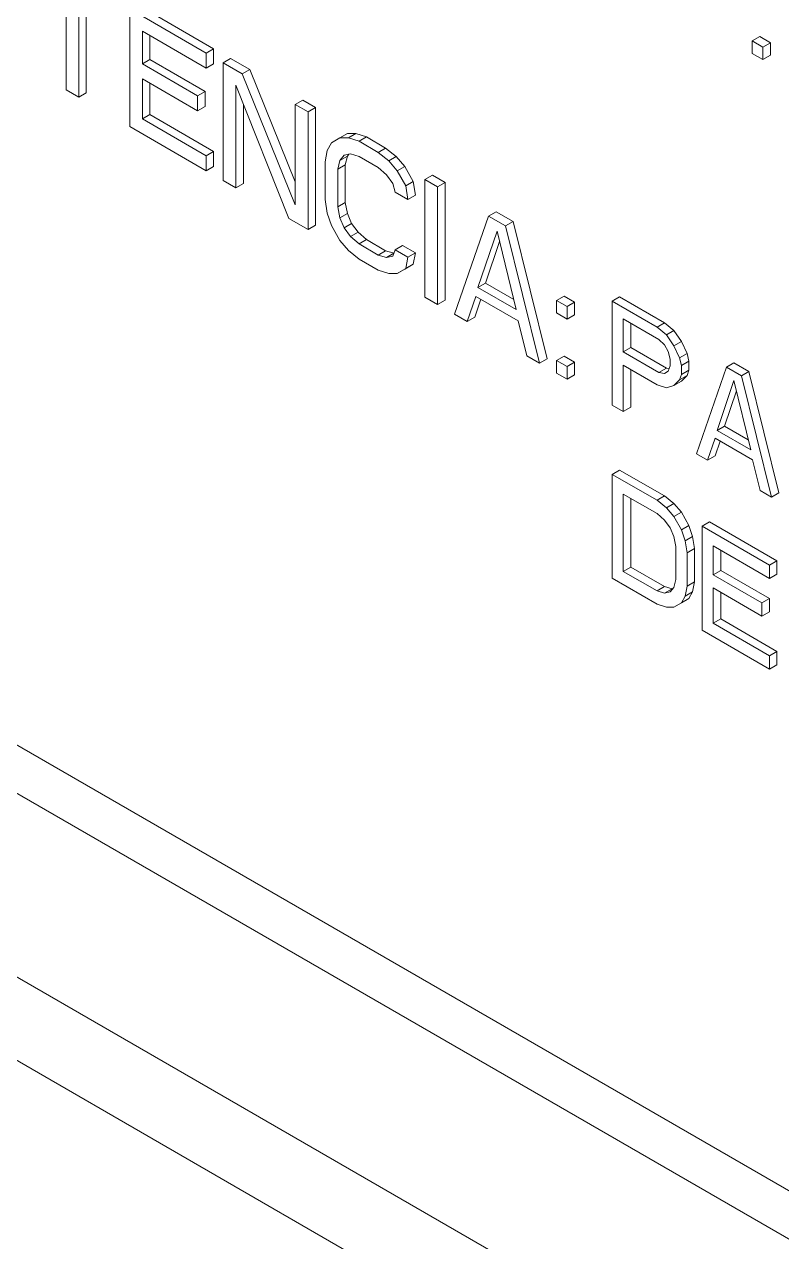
# Model space of a CAD drawing. Header units: millimetres. Extents: x 1920 to 4820, y 310 to 2320.
# Drawn here: x 4550.37 to 4568.23, y 1501.13 to 1529.84 of the extents above; entities that cross this region are included whole.
import ezdxf

# ---------------------------------------------------------------- set-up
doc = ezdxf.new("R2010")
doc.units = ezdxf.units.MM
doc.layers.add('core', color=7, linetype='Continuous', lineweight=20)

msp = doc.modelspace()

# ---------------------------------------------------------------- linework, layer by layer
at = {"layer": 'core'}
for p, q in [((4551.353, 1528.298), (4551.353, 1530.779)), ((4551.653, 1530.605), (4551.653, 1528.125)), ((4551.83, 1530.503), (4551.83, 1528.227)), ((4553.032, 1530.309), (4554.835, 1529.268)), ((4552.856, 1530.207), (4554.659, 1529.166)), ((4552.856, 1527.431), (4552.856, 1530.207)), ((4553.156, 1529.679), (4553.156, 1528.911)), ((4554.659, 1528.811), (4553.156, 1529.679)), ((4553.333, 1529.577), (4553.333, 1529.013)), ((4567.542, 1529.453), (4567.719, 1529.555)), ((4567.542, 1529.157), (4567.542, 1529.453)), ((4567.542, 1529.453), (4567.793, 1529.308)), ((4567.719, 1529.555), (4567.97, 1529.41)), ((4567.793, 1529.308), (4567.97, 1529.41)), ((4567.97, 1529.41), (4567.97, 1529.115)), ((4554.659, 1529.166), (4554.835, 1529.268)), ((4554.659, 1529.166), (4554.659, 1528.811)), ((4554.835, 1529.268), (4554.835, 1528.913)), ((4567.793, 1529.013), (4567.542, 1529.157)), ((4567.793, 1529.308), (4567.793, 1529.013)), ((4567.793, 1529.013), (4567.97, 1529.115)), ((4553.156, 1528.911), (4553.333, 1529.013)), ((4553.156, 1528.911), (4554.458, 1528.159)), ((4553.333, 1529.013), (4554.635, 1528.261)), ((4554.659, 1528.811), (4554.835, 1528.913)), ((4555.059, 1528.934), (4555.236, 1529.036)), ((4555.059, 1528.934), (4555.51, 1528.674)), ((4555.059, 1526.158), (4555.059, 1528.934)), ((4555.236, 1529.036), (4555.687, 1528.776)), ((4553.156, 1528.557), (4553.156, 1527.611)), ((4554.458, 1527.805), (4553.156, 1528.557)), ((4555.51, 1528.674), (4555.687, 1528.776)), ((4555.51, 1528.674), (4556.762, 1525.588)), ((4556.762, 1526.126), (4555.687, 1528.776)), ((4551.653, 1528.125), (4551.353, 1528.298)), ((4553.333, 1528.454), (4553.333, 1527.714)), ((4554.458, 1528.159), (4554.635, 1528.261)), ((4554.635, 1528.261), (4554.635, 1527.907)), ((4555.36, 1528.406), (4555.36, 1525.985)), ((4556.612, 1525.262), (4555.36, 1528.406)), ((4551.653, 1528.125), (4551.83, 1528.227)), ((4554.458, 1528.159), (4554.458, 1527.805)), ((4555.537, 1527.962), (4555.537, 1526.087)), ((4556.762, 1527.951), (4556.939, 1528.053)), ((4556.939, 1528.053), (4557.24, 1527.88)), ((4553.156, 1527.611), (4553.333, 1527.714)), ((4553.333, 1527.714), (4554.835, 1526.846)), ((4554.458, 1527.805), (4554.635, 1527.907)), ((4556.762, 1527.951), (4557.063, 1527.778)), ((4556.762, 1525.588), (4556.762, 1527.951)), ((4557.063, 1527.778), (4557.24, 1527.88)), ((4557.063, 1527.778), (4557.063, 1525.001)), ((4557.24, 1527.88), (4557.24, 1525.104)), ((4554.659, 1526.39), (4552.856, 1527.431)), ((4553.156, 1527.611), (4554.659, 1526.744)), ((4557.614, 1527.046), (4557.814, 1527.167)), ((4557.814, 1527.167), (4557.991, 1527.269)), ((4557.814, 1527.167), (4558.014, 1527.169)), ((4558.191, 1527.271), (4557.991, 1527.269)), ((4558.014, 1527.169), (4558.191, 1527.271)), ((4558.014, 1527.169), (4558.265, 1527.084)), ((4558.442, 1527.186), (4558.191, 1527.271)), ((4558.265, 1527.084), (4558.442, 1527.186)), ((4558.442, 1527.186), (4558.892, 1526.925)), ((4554.659, 1526.744), (4554.835, 1526.846)), ((4554.835, 1526.846), (4554.835, 1526.492)), ((4557.463, 1526.601), (4557.514, 1526.868)), ((4557.514, 1526.868), (4557.614, 1527.046)), ((4558.265, 1527.084), (4558.716, 1526.823)), ((4558.716, 1526.823), (4558.892, 1526.925)), ((4558.716, 1526.823), (4558.966, 1526.62)), ((4559.143, 1526.722), (4558.892, 1526.925)), ((4554.659, 1526.744), (4554.659, 1526.39)), ((4557.463, 1525.715), (4557.463, 1526.601)), ((4557.814, 1526.635), (4557.764, 1526.428)), ((4557.764, 1526.428), (4557.941, 1526.53)), ((4557.914, 1526.754), (4557.814, 1526.635)), ((4557.814, 1526.635), (4557.991, 1526.737)), ((4558.065, 1526.786), (4557.914, 1526.754)), ((4557.941, 1526.53), (4557.991, 1526.737)), ((4557.941, 1526.53), (4557.941, 1525.644)), ((4557.991, 1526.737), (4558.025, 1526.777)), ((4558.265, 1526.729), (4558.065, 1526.786)), ((4558.716, 1526.469), (4558.265, 1526.729)), ((4558.966, 1526.62), (4559.143, 1526.722)), ((4558.966, 1526.62), (4559.166, 1526.386)), ((4559.343, 1526.488), (4559.143, 1526.722)), ((4554.659, 1526.39), (4554.835, 1526.492)), ((4557.764, 1526.428), (4557.764, 1525.542)), ((4558.916, 1526.294), (4558.716, 1526.469)), ((4559.066, 1526.089), (4558.916, 1526.294)), ((4559.166, 1526.386), (4559.343, 1526.488)), ((4559.166, 1526.386), (4559.367, 1526.034)), ((4559.544, 1526.136), (4559.343, 1526.488)), ((4559.818, 1526.187), (4559.994, 1526.289)), ((4559.994, 1526.289), (4560.295, 1526.116)), ((4555.36, 1525.985), (4555.059, 1526.158)), ((4555.36, 1525.985), (4555.537, 1526.087)), ((4559.116, 1525.883), (4559.066, 1526.089)), ((4559.367, 1526.034), (4559.544, 1526.136)), ((4559.367, 1526.034), (4559.417, 1525.71)), ((4559.594, 1525.812), (4559.544, 1526.136)), ((4559.818, 1526.187), (4560.118, 1526.014)), ((4559.818, 1523.411), (4559.818, 1526.187)), ((4560.118, 1526.014), (4560.295, 1526.116)), ((4560.118, 1526.014), (4560.118, 1523.238)), ((4560.295, 1526.116), (4560.295, 1523.34)), ((4557.514, 1525.391), (4557.463, 1525.715)), ((4559.417, 1525.71), (4559.116, 1525.883)), ((4559.417, 1525.71), (4559.594, 1525.812)), ((4557.614, 1525.097), (4557.514, 1525.391)), ((4557.764, 1525.542), (4557.941, 1525.644)), ((4557.764, 1525.542), (4557.814, 1525.277)), ((4557.814, 1525.277), (4557.991, 1525.379)), ((4557.991, 1525.379), (4557.941, 1525.644)), ((4558.091, 1525.144), (4557.991, 1525.379)), ((4561.32, 1525.32), (4561.497, 1525.422)), ((4561.497, 1525.422), (4561.898, 1525.19)), ((4557.063, 1525.001), (4556.612, 1525.262)), ((4557.063, 1525.001), (4557.24, 1525.104)), ((4557.814, 1524.745), (4557.614, 1525.097)), ((4557.814, 1525.277), (4557.914, 1525.041)), ((4557.914, 1525.041), (4558.091, 1525.144)), ((4558.241, 1524.939), (4558.091, 1525.144)), ((4560.519, 1523.006), (4561.32, 1525.32)), ((4561.32, 1525.32), (4561.721, 1525.088)), ((4561.721, 1525.088), (4561.898, 1525.19)), ((4561.721, 1525.088), (4562.522, 1521.849)), ((4562.699, 1521.952), (4561.898, 1525.19)), ((4557.914, 1525.041), (4558.065, 1524.837)), ((4558.065, 1524.837), (4558.241, 1524.939)), ((4558.065, 1524.837), (4558.265, 1524.662)), ((4558.442, 1524.764), (4558.241, 1524.939)), ((4561.521, 1524.968), (4561.07, 1523.633)), ((4561.971, 1523.113), (4561.521, 1524.968)), ((4558.014, 1524.511), (4557.814, 1524.745)), ((4558.265, 1524.307), (4558.014, 1524.511)), ((4558.265, 1524.662), (4558.442, 1524.764)), ((4558.265, 1524.662), (4558.716, 1524.402)), ((4558.442, 1524.764), (4558.892, 1524.504)), ((4559.066, 1524.376), (4559.116, 1524.525)), ((4559.116, 1524.525), (4559.293, 1524.627)), ((4559.116, 1524.525), (4559.417, 1524.351)), ((4559.293, 1524.627), (4559.594, 1524.453)), ((4561.247, 1523.735), (4561.58, 1524.723)), ((4558.716, 1524.047), (4558.265, 1524.307)), ((4558.716, 1524.402), (4558.892, 1524.504)), ((4558.716, 1524.402), (4558.916, 1524.345)), ((4559.09, 1524.448), (4558.892, 1524.504)), ((4558.916, 1524.345), (4559.089, 1524.445)), ((4558.916, 1524.345), (4559.066, 1524.376)), ((4559.417, 1524.351), (4559.367, 1524.085)), ((4559.417, 1524.351), (4559.594, 1524.453)), ((4559.544, 1524.187), (4559.594, 1524.453)), ((4558.966, 1523.962), (4558.716, 1524.047)), ((4559.166, 1523.964), (4558.966, 1523.962)), ((4559.367, 1524.085), (4559.166, 1523.964)), ((4559.166, 1523.964), (4559.343, 1524.066)), ((4559.343, 1524.066), (4559.544, 1524.187)), ((4559.367, 1524.085), (4559.544, 1524.187)), ((4561.07, 1523.633), (4561.247, 1523.735)), ((4561.247, 1523.735), (4561.914, 1523.35)), ((4560.118, 1523.238), (4559.818, 1523.411)), ((4561.02, 1523.426), (4560.819, 1522.833)), ((4562.021, 1522.847), (4561.02, 1523.426)), ((4561.07, 1523.633), (4561.971, 1523.113)), ((4562.923, 1523.331), (4563.1, 1523.433)), ((4563.1, 1523.433), (4563.35, 1523.289)), ((4564.234, 1523.311), (4564.411, 1523.413)), ((4564.411, 1523.413), (4565.471, 1522.8)), ((4560.118, 1523.238), (4560.295, 1523.34)), ((4560.996, 1522.935), (4561.139, 1523.357)), ((4562.923, 1523.331), (4563.173, 1523.186)), ((4562.923, 1523.036), (4562.923, 1523.331)), ((4563.173, 1523.186), (4563.35, 1523.289)), ((4563.173, 1523.186), (4563.173, 1522.891)), ((4563.35, 1523.289), (4563.35, 1522.993)), ((4564.234, 1523.311), (4565.295, 1522.698)), ((4564.234, 1520.861), (4564.234, 1523.311)), ((4560.819, 1522.833), (4560.519, 1523.006)), ((4560.819, 1522.833), (4560.996, 1522.935)), ((4562.222, 1522.023), (4562.021, 1522.847)), ((4563.173, 1522.891), (4562.923, 1523.036)), ((4563.173, 1522.891), (4563.35, 1522.993)), ((4565.339, 1522.412), (4564.499, 1522.897)), ((4564.499, 1522.897), (4564.499, 1522.115)), ((4564.676, 1522.795), (4564.676, 1522.217)), ((4565.295, 1522.698), (4565.471, 1522.8)), ((4565.692, 1522.621), (4565.471, 1522.8)), ((4565.295, 1522.698), (4565.516, 1522.519)), ((4565.516, 1522.519), (4565.692, 1522.621)), ((4565.516, 1522.519), (4565.692, 1522.26)), ((4565.869, 1522.362), (4565.692, 1522.621)), ((4564.499, 1522.115), (4564.676, 1522.217)), ((4564.676, 1522.217), (4565.516, 1521.733)), ((4565.471, 1522.284), (4565.339, 1522.412)), ((4565.56, 1522.128), (4565.471, 1522.284)), ((4565.692, 1522.26), (4565.869, 1522.362)), ((4565.692, 1522.26), (4565.825, 1521.975)), ((4566.002, 1522.077), (4565.869, 1522.362)), ((4562.522, 1521.849), (4562.222, 1522.023)), ((4562.522, 1521.849), (4562.699, 1521.952)), ((4562.923, 1521.913), (4563.1, 1522.016)), ((4563.1, 1522.016), (4563.35, 1521.871)), ((4564.499, 1522.115), (4565.339, 1521.63)), ((4565.604, 1521.946), (4565.56, 1522.128)), ((4565.604, 1521.79), (4565.604, 1521.946)), ((4565.825, 1521.975), (4566.002, 1522.077)), ((4565.825, 1521.975), (4565.869, 1521.793)), ((4566.046, 1521.895), (4566.002, 1522.077)), ((4562.923, 1521.618), (4562.923, 1521.913)), ((4562.923, 1521.913), (4563.173, 1521.769)), ((4563.173, 1521.769), (4563.35, 1521.871)), ((4563.173, 1521.769), (4563.173, 1521.474)), ((4563.35, 1521.871), (4563.35, 1521.576)), ((4564.499, 1521.803), (4564.499, 1520.708)), ((4565.295, 1521.343), (4564.499, 1521.803)), ((4564.676, 1521.7), (4564.676, 1520.81)), ((4565.339, 1521.63), (4565.516, 1521.733)), ((4565.471, 1521.606), (4565.56, 1521.659)), ((4565.581, 1521.721), (4565.516, 1521.733)), ((4565.56, 1521.659), (4565.604, 1521.79)), ((4565.869, 1521.793), (4566.046, 1521.895)), ((4565.869, 1521.793), (4565.869, 1521.585)), ((4565.869, 1521.585), (4566.046, 1521.687)), ((4566.002, 1521.556), (4566.046, 1521.687)), ((4566.046, 1521.895), (4566.046, 1521.687)), ((4566.223, 1519.713), (4566.93, 1521.754)), ((4566.93, 1521.754), (4567.107, 1521.856)), ((4566.93, 1521.754), (4567.283, 1521.55)), ((4567.107, 1521.856), (4567.46, 1521.652)), ((4567.283, 1521.55), (4567.46, 1521.652)), ((4568.167, 1518.794), (4567.46, 1521.652)), ((4563.173, 1521.474), (4562.923, 1521.618)), ((4563.173, 1521.474), (4563.35, 1521.576)), ((4565.339, 1521.63), (4565.471, 1521.606)), ((4565.825, 1521.454), (4565.692, 1521.322)), ((4565.692, 1521.322), (4565.869, 1521.424)), ((4565.869, 1521.585), (4565.825, 1521.454)), ((4565.825, 1521.454), (4566.002, 1521.556)), ((4565.869, 1521.424), (4566.002, 1521.556)), ((4567.107, 1521.444), (4566.709, 1520.266)), ((4567.504, 1519.807), (4567.107, 1521.444)), ((4567.283, 1521.55), (4567.991, 1518.692)), ((4565.516, 1521.268), (4565.295, 1521.343)), ((4565.692, 1521.322), (4565.516, 1521.268)), ((4566.886, 1520.368), (4567.166, 1521.199)), ((4564.499, 1520.708), (4564.234, 1520.861)), ((4564.499, 1520.708), (4564.676, 1520.81)), ((4566.709, 1520.266), (4566.886, 1520.368)), ((4566.709, 1520.266), (4567.504, 1519.807)), ((4566.886, 1520.368), (4567.447, 1520.044)), ((4566.665, 1520.083), (4566.488, 1519.56)), ((4567.549, 1519.573), (4566.665, 1520.083)), ((4566.665, 1519.662), (4566.784, 1520.014)), ((4566.488, 1519.56), (4566.223, 1519.713)), ((4566.488, 1519.56), (4566.665, 1519.662)), ((4567.725, 1518.845), (4567.549, 1519.573)), ((4564.234, 1519.228), (4564.411, 1519.33)), ((4564.234, 1519.228), (4565.295, 1518.616)), ((4564.234, 1516.779), (4564.234, 1519.228)), ((4564.411, 1519.33), (4565.471, 1518.718)), ((4567.991, 1518.692), (4567.725, 1518.845)), ((4567.991, 1518.692), (4568.167, 1518.794)), ((4564.499, 1518.762), (4564.499, 1516.938)), ((4565.295, 1518.303), (4564.499, 1518.762)), ((4564.676, 1518.66), (4564.676, 1517.04)), ((4565.295, 1518.616), (4565.471, 1518.718)), ((4565.295, 1518.616), (4565.516, 1518.436)), ((4565.692, 1518.538), (4565.471, 1518.718)), ((4565.516, 1518.436), (4565.692, 1518.538)), ((4565.869, 1518.332), (4565.692, 1518.538)), ((4565.471, 1518.149), (4565.295, 1518.303)), ((4565.516, 1518.436), (4565.692, 1518.23)), ((4565.692, 1518.23), (4565.869, 1518.332)), ((4565.692, 1518.23), (4565.869, 1517.919)), ((4566.046, 1518.021), (4565.869, 1518.332)), ((4565.604, 1517.968), (4565.471, 1518.149)), ((4565.692, 1517.761), (4565.604, 1517.968)), ((4565.869, 1517.919), (4566.046, 1518.021)), ((4565.869, 1517.919), (4565.958, 1517.66)), ((4566.134, 1517.762), (4566.046, 1518.021)), ((4566.355, 1518.003), (4566.532, 1518.106)), ((4566.355, 1518.003), (4567.946, 1517.085)), ((4566.355, 1515.554), (4566.355, 1518.003)), ((4566.532, 1518.106), (4568.123, 1517.187)), ((4565.737, 1517.527), (4565.692, 1517.761)), ((4565.958, 1517.66), (4566.134, 1517.762)), ((4565.958, 1517.66), (4566.002, 1517.374)), ((4566.179, 1517.476), (4566.134, 1517.762)), ((4565.737, 1516.745), (4565.737, 1517.527)), ((4566.002, 1517.374), (4566.179, 1517.476)), ((4566.002, 1517.374), (4566.002, 1516.592)), ((4566.179, 1517.476), (4566.179, 1516.694)), ((4566.621, 1517.538), (4566.621, 1516.86)), ((4567.946, 1516.772), (4566.621, 1517.538)), ((4566.797, 1517.436), (4566.797, 1516.962)), ((4567.946, 1517.085), (4568.123, 1517.187)), ((4567.946, 1517.085), (4567.946, 1516.772)), ((4568.123, 1517.187), (4568.123, 1516.874)), ((4565.295, 1516.166), (4564.234, 1516.779)), ((4564.499, 1516.938), (4564.676, 1517.04)), ((4564.499, 1516.938), (4565.295, 1516.479)), ((4564.676, 1517.04), (4565.471, 1516.581)), ((4566.621, 1516.86), (4566.797, 1516.962)), ((4566.621, 1516.86), (4567.77, 1516.197)), ((4566.797, 1516.962), (4567.946, 1516.299)), ((4567.946, 1516.772), (4568.123, 1516.874)), ((4565.295, 1516.479), (4565.471, 1516.581)), ((4565.295, 1516.479), (4565.471, 1516.429)), ((4565.648, 1516.531), (4565.471, 1516.581)), ((4565.471, 1516.429), (4565.648, 1516.531)), ((4565.604, 1516.457), (4565.692, 1516.562)), ((4565.67, 1516.536), (4565.648, 1516.531)), ((4565.692, 1516.562), (4565.737, 1516.745)), ((4566.002, 1516.592), (4565.958, 1516.357)), ((4566.002, 1516.592), (4566.179, 1516.694)), ((4566.134, 1516.459), (4566.179, 1516.694)), ((4566.621, 1516.547), (4566.621, 1515.714)), ((4567.77, 1515.884), (4566.621, 1516.547)), ((4543.922, 1516.462), (4647.584, 1456.613)), ((4565.471, 1516.429), (4565.604, 1516.457)), ((4565.869, 1516.199), (4565.692, 1516.093)), ((4565.692, 1516.093), (4565.869, 1516.195)), ((4565.958, 1516.357), (4565.869, 1516.199)), ((4565.869, 1516.199), (4566.046, 1516.302)), ((4565.869, 1516.195), (4566.046, 1516.302)), ((4565.958, 1516.357), (4566.134, 1516.459)), ((4566.046, 1516.302), (4566.134, 1516.459)), ((4566.797, 1516.445), (4566.797, 1515.816)), ((4567.77, 1516.197), (4567.946, 1516.299)), ((4567.77, 1516.197), (4567.77, 1515.884)), ((4567.946, 1516.299), (4567.946, 1515.986)), ((4565.516, 1516.091), (4565.295, 1516.166)), ((4565.692, 1516.093), (4565.516, 1516.091)), ((4567.77, 1515.884), (4567.946, 1515.986)), ((4566.621, 1515.714), (4566.797, 1515.816)), ((4566.621, 1515.714), (4567.946, 1514.948)), ((4566.797, 1515.816), (4568.123, 1515.05)), ((4647.089, 1455.756), (4543.427, 1515.605)), ((4567.946, 1514.635), (4566.355, 1515.554)), ((4567.946, 1514.948), (4568.123, 1515.05)), ((4568.123, 1515.05), (4568.123, 1514.737)), ((4567.946, 1514.948), (4567.946, 1514.635)), ((4567.946, 1514.635), (4568.123, 1514.737)), ((4539.68, 1513.441), (4632.028, 1460.124)), ((4539.18, 1511.759), (4631.528, 1458.442))]:
    msp.add_line(p, q, dxfattribs=at)

doc.saveas('drawing.dxf')
